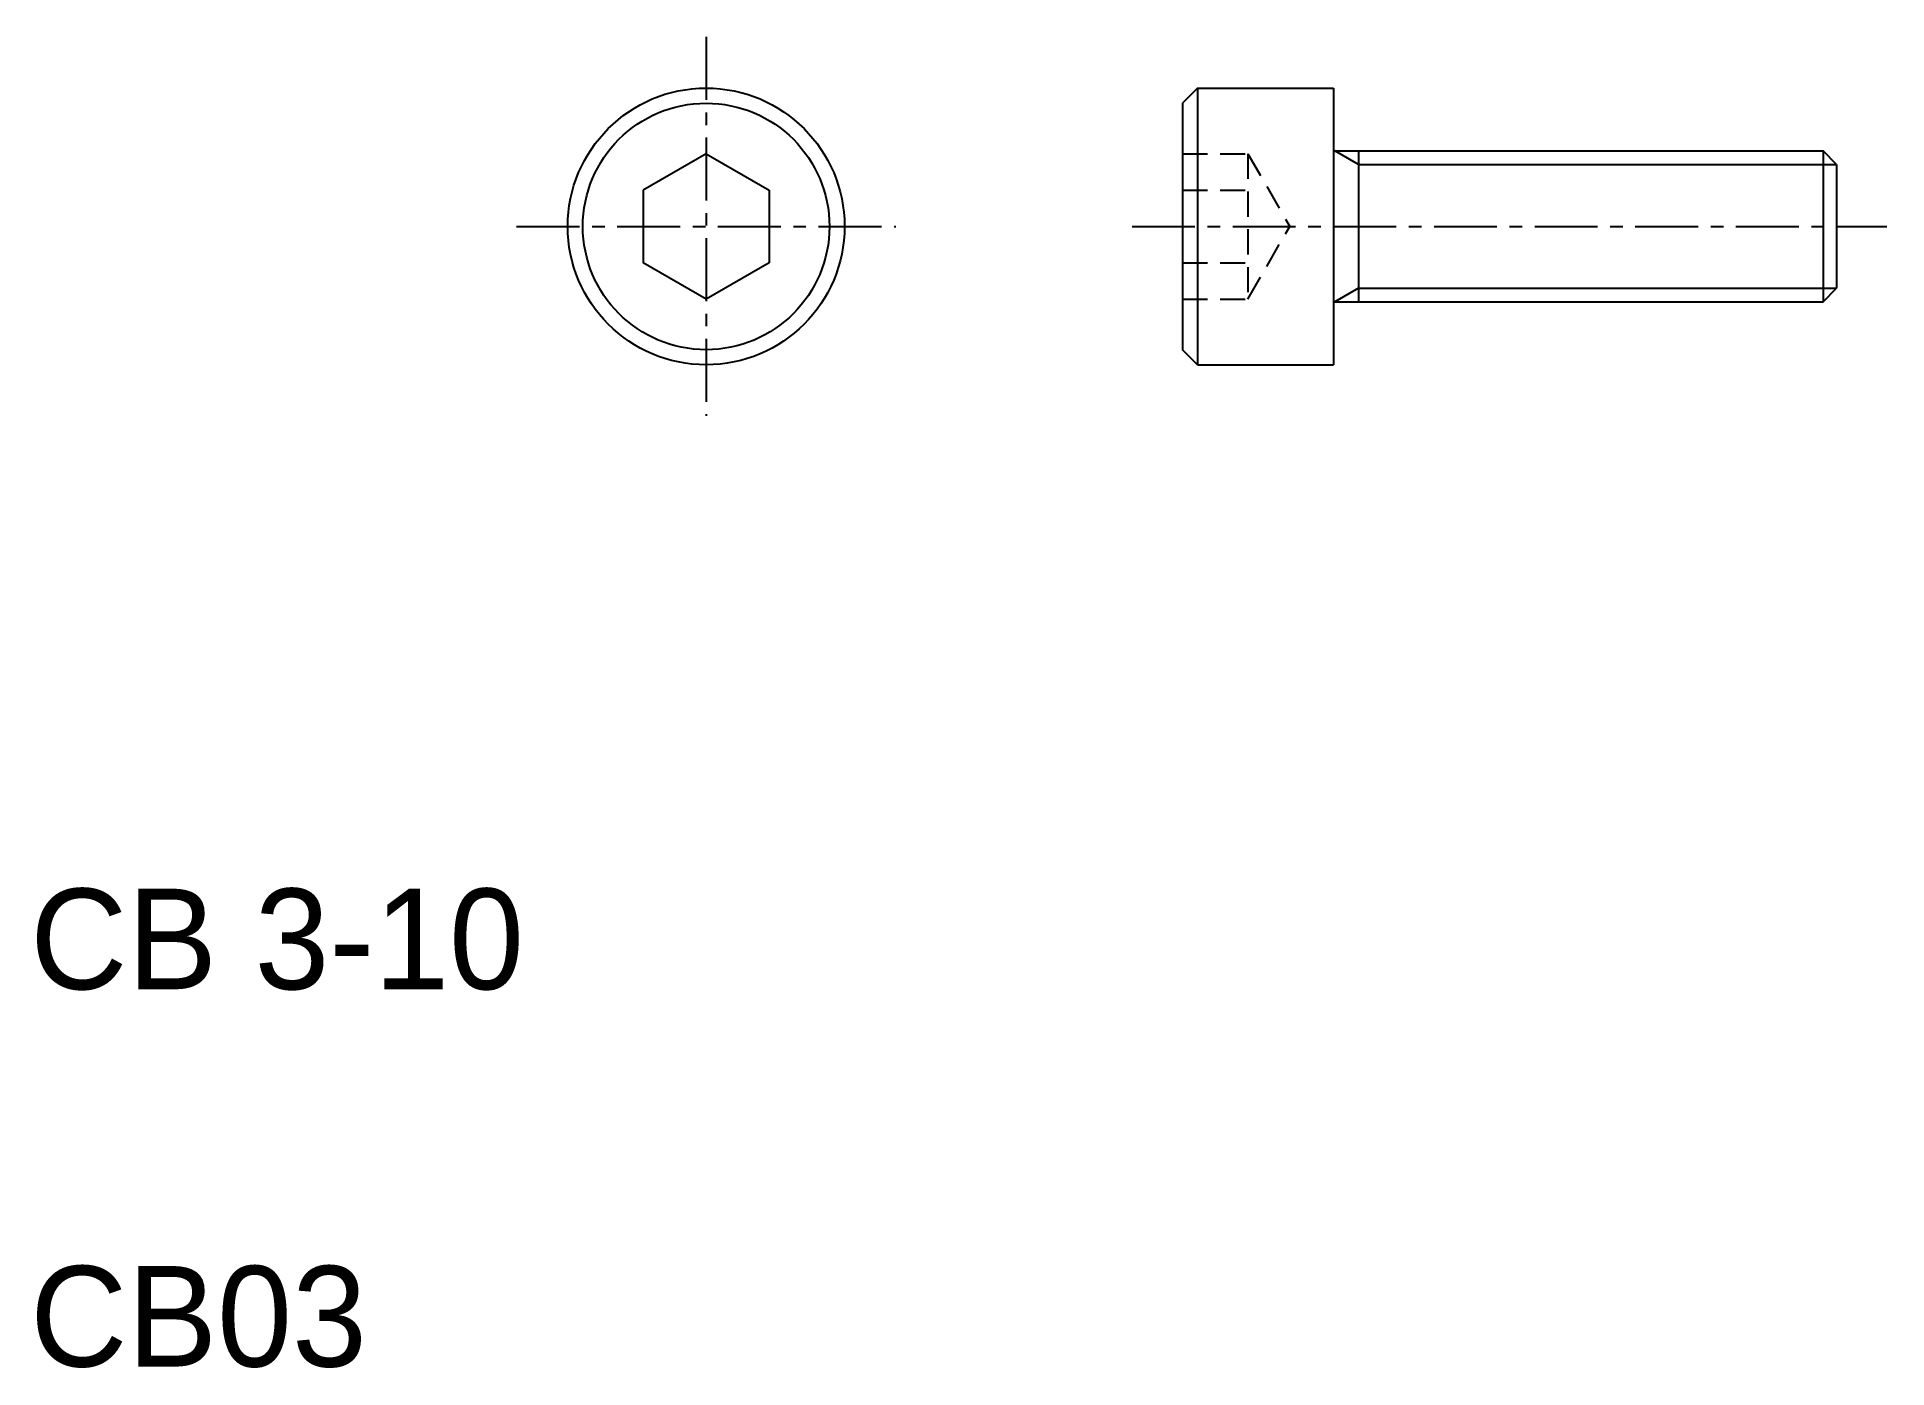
# Model space of a CAD drawing. Extents: x 5.1 to 41.9, y 5 to 31.4.
import ezdxf

# ---------------------------------------------------------------- set-up
doc = ezdxf.new("R2010")
doc.units = 0
doc.linetypes.add('CENTER', pattern=[2, 1.25, -0.25, 0.25, -0.25])
doc.linetypes.add('DASHED', pattern=[0.75, 0.5, -0.25])
doc.layers.get('0').update_dxf_attribs({"linetype": 'CONTINUOUS'})
doc.layers.add('CENTER', color=1, linetype='CENTER')

msp = doc.modelspace()

# ---------------------------------------------------------------- linework, layer by layer
msp.add_line((28.193, 30.411), (27.893, 30.111))
at = {"color": 7, "linetype": 'CONTINUOUS'}
for p, q in [((28.193, 30.411), (30.893, 30.411)), ((28.193, 30.411), (28.193, 24.911)), ((30.893, 30.411), (30.893, 24.911)), ((27.893, 30.111), (27.893, 25.211)), ((18.431, 29.104), (17.181, 28.382)), ((18.431, 29.104), (19.681, 28.382)), ((30.893, 29.161), (40.623, 29.161)), ((31.393, 29.161), (31.393, 26.161)), ((40.623, 29.161), (40.623, 26.161)), ((40.893, 28.89), (40.623, 29.161)), ((40.893, 28.89), (40.893, 26.431)), ((17.181, 28.382), (17.181, 26.939)), ((19.681, 28.382), (19.681, 26.939)), ((18.431, 26.217), (17.181, 26.939)), ((19.681, 26.939), (18.431, 26.217)), ((30.893, 26.161), (40.623, 26.161)), ((40.623, 26.161), (40.893, 26.431)), ((28.193, 24.911), (27.893, 25.211)), ((28.193, 24.911), (30.893, 24.911))]:
    msp.add_line(p, q, dxfattribs=at)
at = {"color": 3, "linetype": 'DASHED'}
for p, q in [((27.893, 29.104), (29.193, 29.104)), ((29.193, 29.104), (30.027, 27.661)), ((29.193, 29.104), (29.193, 26.217)), ((27.893, 28.382), (29.193, 28.382)), ((29.193, 26.217), (30.027, 27.661)), ((27.893, 26.939), (29.193, 26.939)), ((27.893, 26.217), (29.193, 26.217))]:
    msp.add_line(p, q, dxfattribs=at)
at = {"color": 3, "linetype": 'CONTINUOUS'}
for p, q in [((31.393, 28.89), (30.925, 29.161)), ((31.393, 28.89), (40.893, 28.89)), ((31.393, 26.431), (30.925, 26.161)), ((31.393, 26.431), (40.893, 26.431))]:
    msp.add_line(p, q, dxfattribs=at)
at = {"color": 7, "linetype": 'CONTINUOUS'}
for radius in [2.75, 2.45]:
    msp.add_circle((18.431, 27.661), radius, dxfattribs=at)
at = {"layer": 'CENTER', "color": 1, "linetype": 'CENTER'}
for p, q in [((18.431, 31.427), (18.431, 23.895)), ((14.665, 27.661), (22.197, 27.661)), ((26.893, 27.661), (41.893, 27.661))]:
    msp.add_line(p, q, dxfattribs=at)

# ---------------------------------------------------------------- texts
at = {"color": 7, "linetype": 'CONTINUOUS'}
for s, p in [('CB 3-10', (5, 12.5)), ('CB03', (5, 5))]:
    msp.add_text(s, height=2, dxfattribs=at).set_placement(p)

doc.saveas('drawing.dxf')
